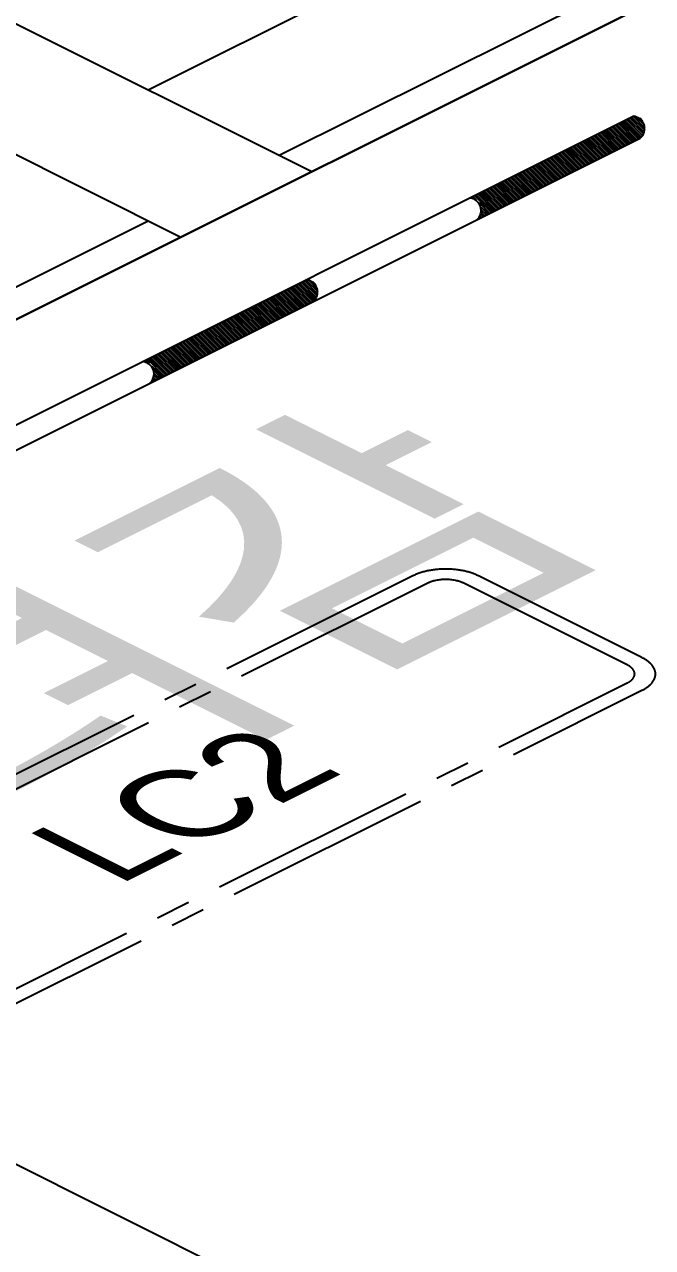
# Model space of a CAD drawing. Header units: millimetres. Extents: x 29838256 to 30236675, y -914750 to -833241.
# Drawn here: x 30126249 to 30127607, y -858041 to -855397 of the extents above; entities that cross this region are included whole.
import ezdxf
from ezdxf.enums import TextEntityAlignment as Align

# ---------------------------------------------------------------- set-up
doc = ezdxf.new("R2010")
doc.units = ezdxf.units.MM
doc.header["$LTSCALE"] = 600
doc.header["$MEASUREMENT"] = 0
doc.linetypes.add('CENTER2', pattern=[1.125, 0.75, -0.125, 0.125, -0.125])
for name, color, linetype in [('e-plan', 9, 'CONTINUOUS'), ('Parking-E', 7, 'CONTINUOUS'), ('Parking-S', 3, 'CONTINUOUS')]:
    doc.layers.add(name, color=color, linetype=linetype)
doc.styles.add('돋움', font='Dotum.TTF')

msp = doc.modelspace()

# ---------------------------------------------------------------- linework, layer by layer
at = {"layer": 'e-plan', "linetype": 'Continuous', "extrusion": (0, -0.8660254037844386, 0.5000000000000002)}
for p, q in [((30115470.05660984, -850014.9568316969, 3368.662480781311), (30126870.00135374, -855714.8868741066, -6503.905952261036)), ((30115470.05660984, -850297.8455241045, 2878.684892643947), (30126587.11161092, -855856.3317455149, -6748.895656009836)), ((30126516.31364847, -855538.1131364753, -6197.724857239328), (30128991.5988981, -854300.4705116557, -4054.064949439015)), ((30126799.20339128, -855679.5580078824, -6442.714560986965), (30129274.48864092, -854441.915383063, -4299.054653186884)), ((30129345.21228672, -854477.2814076127, -4360.310404568601), (30124111.7519857, -857094.0115581226, -8892.619974948788)), ((30124041.02833989, -857058.6455335768, -8831.364223573823), (30126516.31364847, -855821.0028792906, -6687.704264735533))]:
    msp.add_line(p, q, dxfattribs=at)
at = {"layer": 'e-plan', "ltscale": 0.5, "extrusion": (0, -0.8660254037844386, 0.5000000000000002)}
msp.add_line((30123899.5987632, -857200.1180418356, -9076.4017957525), (30129557.39367845, -854371.2205842128, -4176.607669747135), dxfattribs=at)
at = {"layer": 'Parking-E', "color": 3, "ltscale": 2, "extrusion": (0, -0.8660254037844385, 0.5000000000000002)}
for p, q in [((30125731.04297396, -856511.9684918391, 410220.6841452639), (30127564.45660009, -855595.2616787703, 411808.466921145)), ((30125782.02754544, -856541.4496928705, 43301.2048506882), (30127580.06513194, -855642.4308996263, 351502.169874698))]:
    msp.add_line(p, q, dxfattribs=at)
at = {"layer": 'Parking-E', "color": 1, "ltscale": 2}
for p, q in [((30127562.384523, -855651.2712040965, 411808.466921144), (30127525.73553182, -855614.6222129122, 411808.466921144)), ((30127565.92064479, -855649.5031432045, 411808.466921144), (30127529.2716536, -855612.8541520201, 411808.466921144)), ((30127569.45676657, -855647.7350823112, 411808.466921144), (30127532.80777539, -855611.086091127, 411808.466921144)), ((30127572.99288836, -855645.9670214201, 411808.466921144), (30127536.34389717, -855609.3180302357, 411808.466921144)), ((30127576.52901014, -855644.198960526, 411808.466921144), (30127539.88001896, -855607.5499693418, 411808.466921144)), ((30127580.06513193, -855642.4308996339, 411808.466921144), (30127543.41614075, -855605.7819084496, 411808.466921144)), ((30127583.0926298, -855640.1542148289, 411808.466921144), (30127546.95226253, -855604.0138475565, 411808.466921144)), ((30127585.54875789, -855637.3061602399, 411808.466921144), (30127550.48838432, -855602.2457866644, 411808.466921144)), ((30127587.61847408, -855634.0716937521, 411808.466921144), (30127554.0245061, -855600.4777257722, 411808.466921144)), ((30127589.26234432, -855630.4113813185, 411808.466921144), (30127557.56062788, -855598.7096648793, 411808.466921144)), ((30127590.3979339, -855626.242788216, 411808.466921144), (30127561.09674967, -855596.941603987, 411808.466921144)), ((30127590.8536108, -855621.3942824411, 411808.466921144), (30127564.63287146, -855595.173543094, 411808.466921144)), ((30127590.19413389, -855615.4306228495, 411808.466921144), (30127570.04258054, -855595.2790694988, 411808.466921144)), ((30127585.89364724, -855605.8259535267, 411808.466921144), (30127579.64724986, -855599.5795561434, 411808.466921144)), ((30127509.34269623, -855677.792117487, 411808.466921144), (30127472.69370504, -855641.1431263018, 411808.466921144)), ((30127512.87881801, -855676.0240565931, 411808.466921144), (30127476.22982683, -855639.3750654088, 411808.466921144)), ((30127516.4149398, -855674.2559957011, 411808.466921144), (30127479.76594861, -855637.6070045166, 411808.466921144)), ((30127519.95106158, -855672.4879348088, 411808.466921144), (30127483.30207039, -855635.8389436244, 411808.466921144)), ((30127523.48718336, -855670.7198739167, 411808.466921144), (30127486.83819218, -855634.0708827314, 411808.466921144)), ((30127527.02330515, -855668.9518130227, 411808.466921144), (30127490.37431397, -855632.3028218383, 411808.466921144)), ((30127530.55942694, -855667.1837521305, 411808.466921144), (30127493.91043575, -855630.5347609461, 411808.466921144)), ((30127534.09554872, -855665.4156912384, 411808.466921144), (30127497.44655754, -855628.7667000531, 411808.466921144)), ((30127537.6316705, -855663.6476303461, 411808.466921144), (30127500.98267932, -855626.998639161, 411808.466921144)), ((30127541.16779229, -855661.8795694523, 411808.466921144), (30127504.51880111, -855625.2305782678, 411808.466921144)), ((30127544.70391408, -855660.1115085611, 411808.466921144), (30127508.05492289, -855623.4625173766, 411808.466921144)), ((30127548.24003586, -855658.3434476679, 411808.466921144), (30127511.59104468, -855621.6944564827, 411808.466921144)), ((30127551.77615765, -855656.5753867748, 411808.466921144), (30127515.12716646, -855619.9263955905, 411808.466921144)), ((30127555.31227943, -855654.8073258819, 411808.466921144), (30127518.66328825, -855618.1583346975, 411808.466921144)), ((30127558.84840121, -855653.0392649906, 411808.466921144), (30127522.19941003, -855616.3902738062, 411808.466921144)), ((30127456.30086945, -855704.3130308759, 411808.466921144), (30127419.65187826, -855667.6640396914, 411808.466921144)), ((30127459.83699123, -855702.5449699819, 411808.466921144), (30127423.18800005, -855665.8959787976, 411808.466921144)), ((30127463.37311302, -855700.7769090898, 411808.466921144), (30127426.72412183, -855664.1279179053, 411808.466921144)), ((30127466.9092348, -855699.0088481976, 411808.466921144), (30127430.26024361, -855662.3598570132, 411808.466921144)), ((30127470.44535659, -855697.2407873054, 411808.466921144), (30127433.7963654, -855660.5917961202, 411808.466921144)), ((30127473.98147837, -855695.4727264114, 411808.466921144), (30127437.33248719, -855658.8237352279, 411808.466921144)), ((30127477.51760016, -855693.7046655193, 411808.466921144), (30127440.86860897, -855657.055674335, 411808.466921144)), ((30127481.05372195, -855691.9366046271, 411808.466921144), (30127444.40473076, -855655.2876134429, 411808.466921144)), ((30127484.58984372, -855690.168543734, 411808.466921144), (30127447.94085255, -855653.5195525497, 411808.466921144)), ((30127488.12596551, -855688.4004828419, 411808.466921144), (30127451.47697433, -855651.7514916576, 411808.466921144)), ((30127491.6620873, -855686.6324219487, 411808.466921144), (30127455.01309611, -855649.9834307644, 411808.466921144)), ((30127495.19820908, -855684.8643610575, 411808.466921144), (30127458.5492179, -855648.2153698724, 411808.466921144)), ((30127498.73433087, -855683.0963001637, 411808.466921144), (30127462.08533969, -855646.4473089793, 411808.466921144)), ((30127502.27045266, -855681.3282392714, 411808.466921144), (30127465.62146147, -855644.6792480871, 411808.466921144)), ((30127505.80657443, -855679.5601783793, 411808.466921144), (30127469.15758325, -855642.911187195, 411808.466921144)), ((30127403.25904267, -855730.8339442646, 411808.466921144), (30127366.61005148, -855694.1849530793, 411808.466921144)), ((30127406.79516445, -855729.0658833724, 411808.466921144), (30127370.14617327, -855692.4168921871, 411808.466921144)), ((30127410.33128624, -855727.2978224785, 411808.466921144), (30127373.68229505, -855690.648831294, 411808.466921144)), ((30127413.86740802, -855725.5297615862, 411808.466921144), (30127377.21841684, -855688.8807704019, 411808.466921144)), ((30127417.40352981, -855723.7617006941, 411808.466921144), (30127380.75453863, -855687.1127095089, 411808.466921144)), ((30127420.93965159, -855721.993639802, 411808.466921144), (30127384.29066041, -855685.3446486167, 411808.466921144)), ((30127424.47577338, -855720.225578908, 411808.466921144), (30127387.8267822, -855683.5765877236, 411808.466921144)), ((30127428.01189516, -855718.4575180168, 411808.466921144), (30127391.36290398, -855681.8085268324, 411808.466921144)), ((30127431.54801695, -855716.6894571237, 411808.466921144), (30127394.89902576, -855680.0404659384, 411808.466921144)), ((30127435.08413874, -855714.9213962306, 411808.466921144), (30127398.43514755, -855678.2724050463, 411808.466921144)), ((30127438.62026052, -855713.1533353376, 411808.466921144), (30127401.97126934, -855676.5043441532, 411808.466921144)), ((30127442.15638231, -855711.3852744463, 411808.466921144), (30127405.50739112, -855674.736283262, 411808.466921144)), ((30127445.69250409, -855709.6172135524, 411808.466921144), (30127409.04351291, -855672.9682223679, 411808.466921144)), ((30127449.22862587, -855707.8491526602, 411808.466921144), (30127412.57963469, -855671.2001614758, 411808.466921144)), ((30127452.76474766, -855706.0810917671, 411808.466921144), (30127416.11575647, -855669.4321005828, 411808.466921144)), ((30127350.21721589, -855757.3548576534, 411808.466921144), (30127313.5682247, -855720.705866469, 411808.466921144)), ((30127353.75333767, -855755.5867967603, 411808.466921144), (30127317.1043465, -855718.9378055759, 411808.466921144)), ((30127357.28945946, -855753.8187358672, 411808.466921144), (30127320.64046827, -855717.1697446837, 411808.466921144)), ((30127360.82558125, -855752.0506749752, 411808.466921144), (30127324.17659006, -855715.4016837907, 411808.466921144)), ((30127364.36170303, -855750.2826140829, 411808.466921144), (30127327.71271185, -855713.6336228986, 411808.466921144)), ((30127367.89782482, -855748.5145531897, 411808.466921144), (30127331.24883363, -855711.8655620054, 411808.466921144)), ((30127371.43394661, -855746.7464922976, 411808.466921144), (30127334.78495542, -855710.0975011133, 411808.466921144)), ((30127374.97006838, -855744.9784314045, 411808.466921144), (30127338.3210772, -855708.3294402194, 411808.466921144)), ((30127378.50619017, -855743.2103705134, 411808.466921144), (30127341.85719899, -855706.5613793281, 411808.466921144)), ((30127382.04231196, -855741.4423096194, 411808.466921144), (30127345.39332077, -855704.7933184351, 411808.466921144)), ((30127385.57843375, -855739.6742487272, 411808.466921144), (30127348.92944256, -855703.0252575428, 411808.466921144)), ((30127389.11455553, -855737.906187835, 411808.466921144), (30127352.46556434, -855701.2571966498, 411808.466921144)), ((30127392.65067731, -855736.1381269429, 411808.466921144), (30127356.00168613, -855699.4891357577, 411808.466921144)), ((30127396.1867991, -855734.3700660488, 411808.466921144), (30127359.53780791, -855697.7210748646, 411808.466921144)), ((30127399.72292088, -855732.6020051568, 411808.466921144), (30127363.0739297, -855695.9530139725, 411808.466921144)), ((30127297.17538911, -855783.875771042, 411808.466921144), (30127260.52639793, -855747.2267798578, 411808.466921144)), ((30127300.71151089, -855782.1077101498, 411808.466921144), (30127264.06251971, -855745.4587189646, 411808.466921144)), ((30127304.24763269, -855780.3396492569, 411808.466921144), (30127267.5986415, -855743.6906580725, 411808.466921144)), ((30127307.78375446, -855778.5715883637, 411808.466921144), (30127271.13476329, -855741.9225971794, 411808.466921144)), ((30127311.31987625, -855776.8035274725, 411808.466921144), (30127274.67088507, -855740.1545362882, 411808.466921144)), ((30127314.85599804, -855775.0354665795, 411808.466921144), (30127278.20700686, -855738.3864753941, 411808.466921144)), ((30127318.39211982, -855773.2674056863, 411808.466921144), (30127281.74312864, -855736.618414502, 411808.466921144)), ((30127321.92824161, -855771.4993447934, 411808.466921144), (30127285.27925042, -855734.850353609, 411808.466921144)), ((30127325.46436339, -855769.7312839022, 411808.466921144), (30127288.81537221, -855733.0822927178, 411808.466921144)), ((30127329.00048517, -855767.9632230081, 411808.466921144), (30127292.35149399, -855731.3142318237, 411808.466921144)), ((30127332.53660697, -855766.195162116, 411808.466921144), (30127295.88761578, -855729.5461709315, 411808.466921144)), ((30127336.07272875, -855764.4271012228, 411808.466921144), (30127299.42373756, -855727.7781100386, 411808.466921144)), ((30127339.60885054, -855762.6590403316, 411808.466921144), (30127302.95985935, -855726.0100491472, 411808.466921144)), ((30127343.14497232, -855760.8909794377, 411808.466921144), (30127306.49598113, -855724.2419882533, 411808.466921144)), ((30127346.6810941, -855759.1229185455, 411808.466921144), (30127310.03210292, -855722.4739273611, 411808.466921144)), ((30127216.43040202, -855772.0851587573, 411808.466921144), (30127214.55681472, -855770.2115714612, 411808.466921144)), ((30127226.03507134, -855776.3856453999, 411808.466921144), (30127218.0929365, -855768.443510569, 411808.466921144)), ((30127258.27804947, -855803.3244408604, 411808.466921144), (30127221.62905829, -855766.6754496752, 411808.466921144)), ((30127261.81417126, -855801.5563799691, 411808.466921144), (30127225.16518008, -855764.9073887839, 411808.466921144)), ((30127265.35029305, -855799.7883190751, 411808.466921144), (30127228.70130186, -855763.1393278908, 411808.466921144)), ((30127268.88641483, -855798.0202581829, 411808.466921144), (30127232.23742365, -855761.3712669987, 411808.466921144)), ((30127272.42253661, -855796.2521972909, 411808.466921144), (30127235.77354543, -855759.6032061055, 411808.466921144)), ((30127275.9586584, -855794.4841363988, 411808.466921144), (30127239.30966722, -855757.8351452134, 411808.466921144)), ((30127279.49478019, -855792.7160755045, 411808.466921144), (30127242.845789, -855756.0670843204, 411808.466921144)), ((30127283.03090198, -855790.9480146125, 411808.466921144), (30127246.38191079, -855754.2990234282, 411808.466921144)), ((30127286.56702376, -855789.1799537204, 411808.466921144), (30127249.91803257, -855752.5309625352, 411808.466921144)), ((30127290.10314554, -855787.4118928282, 411808.466921144), (30127253.45415436, -855750.762901643, 411808.466921144)), ((30127293.63926733, -855785.6438319342, 411808.466921144), (30127256.99027614, -855748.9948407499, 411808.466921144)), ((30127254.74192769, -855805.0925017535, 411808.466921144), (30127232.28146873, -855782.63204279, 411808.466921144)), ((30127251.20580591, -855806.8605626456, 411808.466921144), (30127236.58195537, -855792.2367121109, 411808.466921144)), ((30127247.66968412, -855808.6286235388, 411808.466921144), (30127237.24143228, -855798.2003717016, 411808.466921144)), ((30127229.9890752, -855817.4689280012, 411808.466921144), (30127229.48045128, -855816.9603040882, 411808.466921144)), ((30127233.52519698, -855815.7008671091, 411808.466921144), (30127231.93657937, -855814.1122494994, 411808.466921144)), ((30127237.06131876, -855813.9328062161, 411808.466921144), (30127234.00629556, -855810.8777830123, 411808.466921144)), ((30127240.59744055, -855812.164745323, 411808.466921144), (30127235.6501658, -855807.2174705779, 411808.466921144)), ((30127244.13356233, -855810.3966844309, 411808.466921144), (30127236.78575538, -855803.0488774753, 411808.466921144)), ((30126872.84077488, -855996.043078152, 411195.9926617793), (30126836.19178369, -855959.3940869676, 411195.9926617793)), ((30126875.86827275, -855993.7663933467, 411195.9926617793), (30126839.72790547, -855957.6260260744, 411195.9926617793)), ((30126878.32440084, -855990.9183387588, 411195.9926617793), (30126843.26402726, -855955.8579651823, 411195.9926617793)), ((30126880.39411703, -855987.683872271, 411195.9926617793), (30126846.80014904, -855954.0899042902, 411195.9926617793)), ((30126882.03798727, -855984.0235598375, 411195.9926617793), (30126850.33627083, -855952.3218433971, 411195.9926617793)), ((30126883.17357685, -855979.8549667349, 411195.9926617793), (30126853.87239262, -855950.553782505, 411195.9926617793)), ((30126883.62925375, -855975.00646096, 411195.9926617793), (30126857.40851441, -855948.7857216119, 411195.9926617793)), ((30126882.96977684, -855969.0428013684, 411195.9926617793), (30126862.81822348, -855948.8912480177, 411195.9926617793)), ((30126878.66929019, -855959.4381320456, 411195.9926617793), (30126872.42289281, -855953.1917346622, 411195.9926617793)), ((30126819.7989481, -856022.5639915406, 411195.9926617793), (30126783.14995692, -855985.9150003572, 411195.9926617793)), ((30126823.33506988, -856020.7959306485, 411195.9926617793), (30126786.6860787, -855984.1469394641, 411195.9926617793)), ((30126826.87119167, -856019.0278697563, 411195.9926617793), (30126790.22220048, -855982.3788785728, 411195.9926617793)), ((30126830.40731345, -856017.2598088642, 411195.9926617793), (30126793.75832227, -855980.610817679, 411195.9926617793)), ((30126833.94343524, -856015.4917479702, 411195.9926617793), (30126797.29444405, -855978.8427567868, 411195.9926617793)), ((30126837.47955702, -856013.723687079, 411195.9926617793), (30126800.83056584, -855977.0746958946, 411195.9926617793)), ((30126841.01567881, -856011.9556261859, 411195.9926617793), (30126804.36668763, -855975.3066350006, 411195.9926617793)), ((30126844.55180059, -856010.1875652927, 411195.9926617793), (30126807.90280941, -855973.5385741086, 411195.9926617793)), ((30126848.08792238, -856008.4195043998, 411195.9926617793), (30126811.4389312, -855971.7705132153, 411195.9926617793)), ((30126851.62404416, -856006.6514435086, 411195.9926617793), (30126814.97505298, -855970.0024523243, 411195.9926617793)), ((30126855.16016595, -856004.8833826145, 411195.9926617793), (30126818.51117476, -855968.2343914302, 411195.9926617793)), ((30126858.69628774, -856003.1153217223, 411195.9926617793), (30126822.04729655, -855966.4663305379, 411195.9926617793)), ((30126862.23240952, -856001.3472608293, 411195.9926617793), (30126825.58341834, -855964.698269645, 411195.9926617793)), ((30126865.7685313, -855999.579199938, 411195.9926617793), (30126829.11954012, -855962.9302087537, 411195.9926617793)), ((30126869.30465309, -855997.8111390441, 411195.9926617793), (30126832.65566191, -855961.1621478597, 411195.9926617793)), ((30126770.29324311, -856047.3168440373, 411195.9926617793), (30126733.64425192, -856010.6678528528, 411195.9926617793)), ((30126773.82936489, -856045.5487831451, 411195.9926617793), (30126737.18037371, -856008.8997919607, 411195.9926617793)), ((30126777.36548667, -856043.780722252, 411195.9926617793), (30126740.71649549, -856007.1317310677, 411195.9926617793)), ((30126780.90160846, -856042.0126613599, 411195.9926617793), (30126744.25261728, -856005.3636701754, 411195.9926617793)), ((30126784.43773025, -856040.2446004668, 411195.9926617793), (30126747.78873906, -856003.5956092825, 411195.9926617793)), ((30126787.97385203, -856038.4765395755, 411195.9926617793), (30126751.32486085, -856001.8275483904, 411195.9926617793)), ((30126791.50997381, -856036.7084786816, 411195.9926617793), (30126754.86098263, -856000.0594874972, 411195.9926617793)), ((30126795.0460956, -856034.9404177895, 411195.9926617793), (30126758.39710442, -855998.2914266051, 411195.9926617793)), ((30126798.58221738, -856033.1723568973, 411195.9926617793), (30126761.9332262, -855996.5233657128, 411195.9926617793)), ((30126802.11833917, -856031.4042960051, 411195.9926617793), (30126765.46934799, -855994.7553048198, 411195.9926617793)), ((30126805.65446096, -856029.6362351112, 411195.9926617793), (30126769.00546977, -855992.9872439269, 411195.9926617793)), ((30126809.19058274, -856027.868174219, 411195.9926617793), (30126772.54159156, -855991.2191830346, 411195.9926617793)), ((30126812.72670452, -856026.1001133269, 411195.9926617793), (30126776.07771334, -855989.4511221425, 411195.9926617793)), ((30126816.26282631, -856024.3320524347, 411195.9926617793), (30126779.61383513, -855987.6830612494, 411195.9926617793)), ((30126717.25141633, -856073.837757426, 411195.9926617793), (30126680.60242515, -856037.1887662426, 411195.9926617793)), ((30126720.78753811, -856072.0696965348, 411195.9926617793), (30126684.13854693, -856035.4207053505, 411195.9926617793)), ((30126724.32365989, -856070.3016356417, 411195.9926617793), (30126687.67466871, -856033.6526444582, 411195.9926617793)), ((30126727.85978168, -856068.5335747486, 411195.9926617793), (30126691.2107905, -856031.8845835644, 411195.9926617793)), ((30126731.39590347, -856066.7655138555, 411195.9926617793), (30126694.74691229, -856030.1165226712, 411195.9926617793)), ((30126734.93202525, -856064.9974529644, 411195.9926617793), (30126698.28303407, -856028.34846178, 411195.9926617793)), ((30126738.46814703, -856063.2293920703, 411195.9926617793), (30126701.81915585, -856026.580400886, 411195.9926617793)), ((30126742.00426883, -856061.4613311781, 411195.9926617793), (30126705.35527764, -856024.8123399938, 411195.9926617793)), ((30126745.54039061, -856059.693270285, 411195.9926617793), (30126708.89139942, -856023.0442791007, 411195.9926617793)), ((30126749.0765124, -856057.9252093937, 411195.9926617793), (30126712.42752121, -856021.2762182095, 411195.9926617793)), ((30126752.61263418, -856056.1571484999, 411195.9926617793), (30126715.963643, -856019.5081573154, 411195.9926617793)), ((30126756.14875596, -856054.3890876077, 411195.9926617793), (30126719.49976478, -856017.7400964233, 411195.9926617793)), ((30126759.68487775, -856052.6210267155, 411195.9926617793), (30126723.03588656, -856015.9720355312, 411195.9926617793)), ((30126763.22099953, -856050.8529658234, 411195.9926617793), (30126726.57200835, -856014.203974638, 411195.9926617793)), ((30126766.75712132, -856049.0849049295, 411195.9926617793), (30126730.10813013, -856012.4359137459, 411195.9926617793)), ((30126664.20958956, -856100.3586708156, 411195.9926617793), (30126627.56059837, -856063.7096796312, 411195.9926617793)), ((30126667.74571133, -856098.5906099225, 411195.9926617793), (30126631.09672014, -856061.9416187382, 411195.9926617793)), ((30126671.28183312, -856096.8225490312, 411195.9926617793), (30126634.63284194, -856060.1735578461, 411195.9926617793)), ((30126674.81795491, -856095.0544881374, 411195.9926617793), (30126638.16896372, -856058.4054969529, 411195.9926617793)), ((30126678.35407669, -856093.2864272452, 411195.9926617793), (30126641.70508551, -856056.6374360608, 411195.9926617793)), ((30126681.89019847, -856091.518366353, 411195.9926617793), (30126645.24120729, -856054.8693751687, 411195.9926617793)), ((30126685.42632026, -856089.7503054609, 411195.9926617793), (30126648.77732908, -856053.1013142755, 411195.9926617793)), ((30126688.96244204, -856087.9822445669, 411195.9926617793), (30126652.31345086, -856051.3332533826, 411195.9926617793)), ((30126692.49856383, -856086.2141836748, 411195.9926617793), (30126655.84957265, -856049.5651924904, 411195.9926617793)), ((30126696.03468562, -856084.4461227827, 411195.9926617793), (30126659.38569443, -856047.7971315992, 411195.9926617793)), ((30126699.5708074, -856082.6780618905, 411195.9926617793), (30126662.92181622, -856046.0290707052, 411195.9926617793)), ((30126703.10692919, -856080.9100009964, 411195.9926617793), (30126666.457938, -856044.2610098129, 411195.9926617793)), ((30126706.64305097, -856079.1419401043, 411195.9926617793), (30126669.99405979, -856042.4929489199, 411195.9926617793)), ((30126710.17917275, -856077.3738792121, 411195.9926617793), (30126673.53018157, -856040.7248880287, 411195.9926617793)), ((30126713.71529454, -856075.60581832, 411195.9926617793), (30126677.06630336, -856038.9568271347, 411195.9926617793)), ((30126611.16776277, -856126.8795842044, 411195.9926617793), (30126574.51877159, -856090.2305930201, 411195.9926617793)), ((30126614.70388455, -856125.1115233112, 411195.9926617793), (30126578.05489337, -856088.4625321261, 411195.9926617793)), ((30126618.24000634, -856123.3434624202, 411195.9926617793), (30126581.59101516, -856086.6944712357, 411195.9926617793)), ((30126621.77612812, -856121.5754015261, 411195.9926617793), (30126585.12713694, -856084.9264103408, 411195.9926617793)), ((30126625.31224991, -856119.8073406338, 411195.9926617793), (30126588.66325873, -856083.1583494495, 411195.9926617793)), ((30126628.8483717, -856118.0392797408, 411195.9926617793), (30126592.19938051, -856081.3902885555, 411195.9926617793)), ((30126632.38449348, -856116.2712188497, 411195.9926617793), (30126595.7355023, -856079.6222276653, 411195.9926617793)), ((30126635.92061526, -856114.5031579556, 411195.9926617793), (30126599.27162408, -856077.8541667713, 411195.9926617793)), ((30126639.45673705, -856112.7350970635, 411195.9926617793), (30126602.80774587, -856076.0861058792, 411195.9926617793)), ((30126642.99285884, -856110.9670361712, 411195.9926617793), (30126606.34386765, -856074.318044986, 411195.9926617793)), ((30126646.52898062, -856109.1989752782, 411195.9926617793), (30126609.87998944, -856072.5499840939, 411195.9926617793)), ((30126650.06510241, -856107.4309143852, 411195.9926617793), (30126613.41611122, -856070.7819232018, 411195.9926617793)), ((30126653.60122419, -856105.662853493, 411195.9926617793), (30126616.95223301, -856069.0138623086, 411195.9926617793)), ((30126657.13734598, -856103.8947926009, 411195.9926617793), (30126620.48835479, -856067.2458014166, 411195.9926617793)), ((30126660.67346776, -856102.1267317078, 411195.9926617793), (30126624.02447658, -856065.4777405234, 411195.9926617793)), ((30126558.12593599, -856153.4004975931, 411195.9926617793), (30126521.47694481, -856116.7515064087, 411195.9926617793)), ((30126561.66205778, -856151.632436701, 411195.9926617793), (30126525.01306659, -856114.9834455156, 411195.9926617793)), ((30126565.19817956, -856149.8643758089, 411195.9926617793), (30126528.54918838, -856113.2153846235, 411195.9926617793)), ((30126568.73430135, -856148.0963149166, 411195.9926617793), (30126532.08531016, -856111.4473237304, 411195.9926617793)), ((30126572.27042314, -856146.3282540226, 411195.9926617793), (30126535.62143195, -856109.6792628383, 411195.9926617793)), ((30126575.80654492, -856144.5601931305, 411195.9926617793), (30126539.15755373, -856107.9112019453, 411195.9926617793)), ((30126579.3426667, -856142.7921322384, 411195.9926617793), (30126542.69367552, -856106.143141054, 411195.9926617793)), ((30126582.87878849, -856141.0240713463, 411195.9926617793), (30126546.2297973, -856104.37508016, 411195.9926617793)), ((30126586.41491027, -856139.2560104522, 411195.9926617793), (30126549.76591909, -856102.6070192677, 411195.9926617793)), ((30126589.95103206, -856137.48794956, 411195.9926617793), (30126553.30204087, -856100.8389583748, 411195.9926617793)), ((30126593.48715384, -856135.7198886679, 411195.9926617793), (30126556.83816266, -856099.0708974836, 411195.9926617793)), ((30126597.02327563, -856133.9518277749, 411195.9926617793), (30126560.37428445, -856097.3028365904, 411195.9926617793)), ((30126600.55939741, -856132.1837668818, 411195.9926617793), (30126563.91040623, -856095.5347756974, 411195.9926617793)), ((30126604.0955192, -856130.4157059905, 411195.9926617793), (30126567.44652802, -856093.7667148062, 411195.9926617793)), ((30126607.63164098, -856128.6476450975, 411195.9926617793), (30126570.9826498, -856091.998653913, 411195.9926617793)), ((30126509.20604496, -856125.6973372753, 411195.9926617793), (30126507.33245767, -856123.8237499793, 411195.9926617793)), ((30126518.81071429, -856129.9978239179, 411195.9926617793), (30126510.86857945, -856122.0556890861, 411195.9926617793)), ((30126551.05369242, -856156.9366193783, 411195.9926617793), (30126514.40470124, -856120.287628193, 411195.9926617793)), ((30126554.58981421, -856155.1685584871, 411195.9926617793), (30126517.94082302, -856118.5195673009, 411195.9926617793)), ((30126547.51757064, -856158.7046802713, 411195.9926617793), (30126525.05711167, -856136.2442213079, 411195.9926617793)), ((30126522.76471814, -856171.0811065192, 411195.9926617793), (30126522.25609423, -856170.5724826062, 411195.9926617793)), ((30126526.30083993, -856169.3130456271, 411195.9926617793), (30126524.71222232, -856167.7244280173, 411195.9926617793)), ((30126529.83696171, -856167.5449847339, 411195.9926617793), (30126526.78193851, -856164.4899615304, 411195.9926617793)), ((30126533.3730835, -856165.776923841, 411195.9926617793), (30126528.42580875, -856160.8296490959, 411195.9926617793)), ((30126543.98144885, -856160.4727411636, 411195.9926617793), (30126529.35759832, -856145.8488906289, 411195.9926617793)), ((30126536.90920528, -856164.0088629487, 411195.9926617793), (30126529.56139833, -856156.6610559934, 411195.9926617793)), ((30126540.44532707, -856162.2408020566, 411195.9926617793), (30126530.01707523, -856151.8125502195, 411195.9926617793))]:
    msp.add_line(p, q, dxfattribs=at)
at = {"layer": 'Parking-E', "extrusion": (0, -0.8660254037844386, 0.5000000000000002)}
msp.add_line((30127117.47751205, -858305.4045082844, -11250.66493382231), (30125490.86149086, -857492.0964976889, -9841.97413726786), dxfattribs=at)
at = {"layer": 'Parking-E', "color": 3, "ltscale": 2}
for centre in [(30127562.94484859, -855621.9290061046, 411808.4669211447), (30127209.33267009, -855798.7350953646, 411502.2297914551), (30126855.72049155, -855975.5411846238, 411195.9926617726), (30126502.10831304, -856152.3472738833, 410889.7555320874)]:
    msp.add_arc(centre, 26.71014301260321, 309.8638609636316, 86.75541634846392, dxfattribs=at)
at = {"layer": 'Parking-S', "color": 0, "linetype": 'CENTER2', "extrusion": (0, -0.8660254037844386, 0.5000000000000002)}
for points, elevation in [([(30127583.77994648, -435591.730109599), (30127230.16776796, -435238.1179310796, 0.4142135623730951), (30127088.72289656, -435238.1179310784), (30125603.55174676, -436723.2890808527, 0.4142135623730951), (30125603.55174676, -436864.7339522592), (30125957.16392528, -437218.3461307801, 0.4142135623730951), (30126098.60879668, -437218.3461307846), (30127583.77994648, -435733.1749810075, 0.4142135623730951)], 737818.8774533732), ([(30127551.95485042, -435623.5552056658), (30127198.3426719, -435269.9430271463, 0.4142135623732606), (30127120.54799262, -435269.9430271455), (30125635.37684283, -436755.1141769195, 0.4142135623730415), (30125635.37684282, -436832.9088561925), (30125988.98902135, -437186.5210347131, 0.4142135623730416), (30126066.78370062, -437186.5210347167), (30127551.95485042, -435701.3498849403, 0.4142135623730414)], 737818.877453373)]:
    msp.add_lwpolyline(points, format="xyb", close=True, dxfattribs=dict(at, elevation=elevation))

# ---------------------------------------------------------------- texts
at = {"layer": 'e-plan', "extrusion": (0, -0.8660254037844386, 0.5000000000000002), "style": '돋움'}
msp.add_text('내려감', height=780.72192, rotation=44.99999999778906, dxfattribs=at).set_placement((30125482.80456276, -437116.4566321901, 737818.8774533734))
at = {"layer": 'Parking-S', "color": 7, "extrusion": (0, -0.8660254037844386, 0.5000000000000002), "style": '돋움'}
msp.add_text('LC2', height=292.77072, rotation=44.99999999778906, dxfattribs=at).set_placement((30126593.66584662, -436228.2320309295, 737818.8774533734), align=Align.MIDDLE)

doc.saveas('drawing.dxf')
